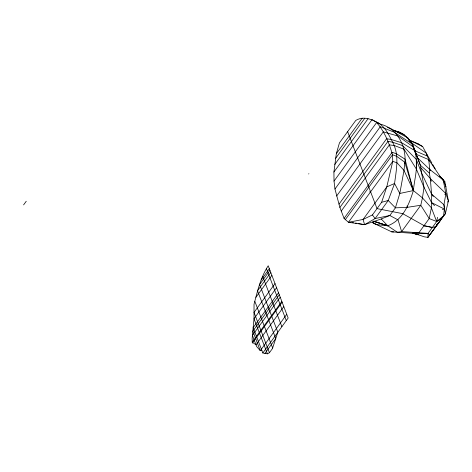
<?xml version="1.0" encoding="UTF-8"?>
<svg xmlns="http://www.w3.org/2000/svg" width="472" height="472" viewBox="0 0 472 472"><rect width="100%" height="100%" fill="white"/><g stroke="black" fill="none" stroke-linecap="round" stroke-linejoin="round"><path stroke-width="0.71" d="M437.473 223.639L438.706 222.855L429.673 234.932L428.057 233.38L401.619 231.587L397.406 232.301L387.736 225.793L376.054 224.56L372.644 222.294L372.414 222.607L391.654 231.84L412.87 233.298L418.941 232.661L429.195 218.565L431.408 207.827L431.585 194.139L430.317 178.593L429.296 173.035L429.768 169.466L428.718 159.654L426.222 153.123L422.676 146.585L418.044 143.671L409.283 140.113M373.11 221.197L387.736 225.793C402.61 220.271 409.082 204.659 413.366 190.57C414.351 180.204 417.49 169.861 416.286 159.383C415.407 146.544 407.897 132.608 394.061 130.673M439.526 176.121L444.842 181.596L448.4 200.96L445.35 213.722L443.532 215.887L436.677 221.533L428.057 233.38L427.892 237.387L424.216 236.802L412.882 232.879M404.923 163.737C406.522 147.187 397.896 128.502 380.68 124.266C373.081 120.065 364.372 115.286 355.788 120.419L339.457 142.863L336.329 153.695L333.922 172.014L334.028 181.089L334.961 189.024L339.887 207.444L344.076 218.406L348.442 222.288L364.596 224.672L381.24 218.973L389.813 215.509L395.394 207.839L399.802 193.461L403.991 170.416L404.846 162.285L396.698 156.309L392.509 154.769C389.311 143.37 384.609 131.523 376.621 122.549L334.028 181.089M283.802 306.623L256.013 344.82L253.334 342.961L252.532 342.896L252.231 342.111L252.142 338.3L254.001 318.736L254.036 304.198C257.511 291.165 260.632 277.247 268.208 265.783L288.156 318.016L262.839 352.985L267.406 353.835L269.412 352.726L272.48 348.513L277.825 332.211L259.612 284.522L269.943 270.32M334.961 189.024L380.308 126.702L394.144 132.16L412.08 143.942L416.174 154.255L428.718 159.654L440.406 176.858L443.196 179.98L445.887 193.573L443.963 204.748L444.382 209.084L443.532 215.887L427.892 237.387L445.35 213.722L443.963 204.748L431.585 194.139L421.685 173.271L416.286 159.383L402.669 145.636L392.645 142.237L387.996 141.329L339.887 207.444M437.562 217.291L436.677 221.533L429.195 218.565L420.782 205.255L422.446 197.886L424.009 187.372L420.357 165.218L412.422 143.5L408.905 139.806M441.261 219.344L441.745 218.341L436.677 221.533L431.408 207.827L422.446 197.886L413.366 190.57L403.991 170.416L397.035 162.799L392.763 161.371L348.442 222.288L363.092 219.445L372.42 214.937L381.612 202.305L386.774 186.894L392.763 161.371L392.509 154.769L345.215 219.769M23.6 204.889L26.243 201.255M308.682 173.979L308.9 173.678M336.329 153.695L362.183 118.165M335.58 158.385L364.767 118.277M334.754 164.474L368.072 118.684M333.922 172.014L372.113 119.528L375.128 121.463M261.158 279.914L269.323 268.698M270.786 272.527L257.517 290.758L275.76 338.524L264.951 353.38M255.924 297.295L271.872 275.371M336.613 196.039L383.305 131.865L398.061 136.054L413.207 146.898L417.543 157.831L429.768 169.466L443.196 179.98L446.034 186.918M275.005 283.578L254.019 312.417L269.412 352.726M276.58 287.708L254.001 318.736L267.406 353.835M339.02 204.128L386.603 138.733L391.341 139.523L401.536 142.686L414.575 150.48L420.357 165.218L429.296 173.035M278.521 292.782L253.157 327.639L262.839 352.985M279.282 294.788L252.821 331.155L260.278 350.684L261.907 350.554M341.256 211.025L389.365 144.904L394.238 145.5L404.032 149.217L416.392 169.123L424.009 187.372L431.561 202.612L434.553 205.656M280.209 297.212L252.42 335.409L256.691 346.607L260.278 350.684L286.74 314.317M252.231 342.111L281.825 301.437M252.532 342.896L282.126 302.222M344.076 218.406L392.179 152.291L396.409 153.783L405 159.147L413.366 190.57L399.802 193.461L394.562 183.484C396.327 169.902 399.542 155.011 392.645 142.237C388.639 134.449 384.497 125.098 375.73 121.853M416.316 162.268L416.546 161.955M447.586 202.075L448.4 200.96L445.887 193.573L430.317 178.593L420.753 167.601M439.981 221.102L435.709 226.637L432.364 227.457L424.163 225.852M436.576 224.831L438.706 222.855M358.337 223.551L364.596 224.672L375.092 218.565L389.813 215.509L398.067 219.917L401.619 231.587L420.782 205.255L407.206 207.355L395.394 207.839L388.238 200.494L381.612 202.305M444.689 194.269L445.887 193.573M442.376 209.509L444.382 209.084L431.561 202.612M416.611 143.73L418.044 143.671L416.717 143.441M418.735 234.684L415.979 234.678L413.661 233.02M412.87 233.298L428.057 233.38M391.654 231.84L393.796 231.852M348.442 222.288L350.596 222.454M352.029 222.566L353.469 222.678M355.558 223.049L356.944 223.297M397.023 131.659L398.993 132.024L400.103 132.927M347.622 131.641L377.016 208.624L402.634 213.633L424.068 225.616L432.364 227.457M387.471 127.505L390.25 128.295L408.068 138.048L410.133 141.742M373.376 221.173L387.736 225.793L381.24 218.973M373.918 221.185L387.736 225.793M393.294 130.219L403.884 134.526L404.887 135.582M427.349 156.073L415.277 150.981L412.192 145.441M409.077 140.013L422.676 146.585M424.068 225.616L424.759 225.97M376.373 122.201L378.933 123.587M442.4 179.702L444.842 181.596M372.396 222.212L376.054 224.56M431.939 163.182L426.222 153.123L412.422 143.5L408.929 140.178M439.579 176.274L443.556 180.44M406.392 137.163L407.401 138.219M372.42 214.937L375.092 218.565L388.238 200.494L394.562 183.484L386.774 186.894L363.092 219.445L364.596 224.672M431.585 194.139L433.302 196.535M429.768 169.466L430.493 170.746M432.653 164.439L435.154 168.84M430.317 178.593L431.384 181.283M369.895 191.461L370.296 192.523M266.338 268.361L286.28 320.594M262.703 276.462L281.867 326.653M254.892 301.502L272.657 348.017M426.222 153.123L427.231 155.866M428.718 159.654L429.201 160.987M404.846 162.285L413.366 190.57M407.129 205.898L407.206 207.355M416.286 159.383L416.392 169.123"/></g></svg>
